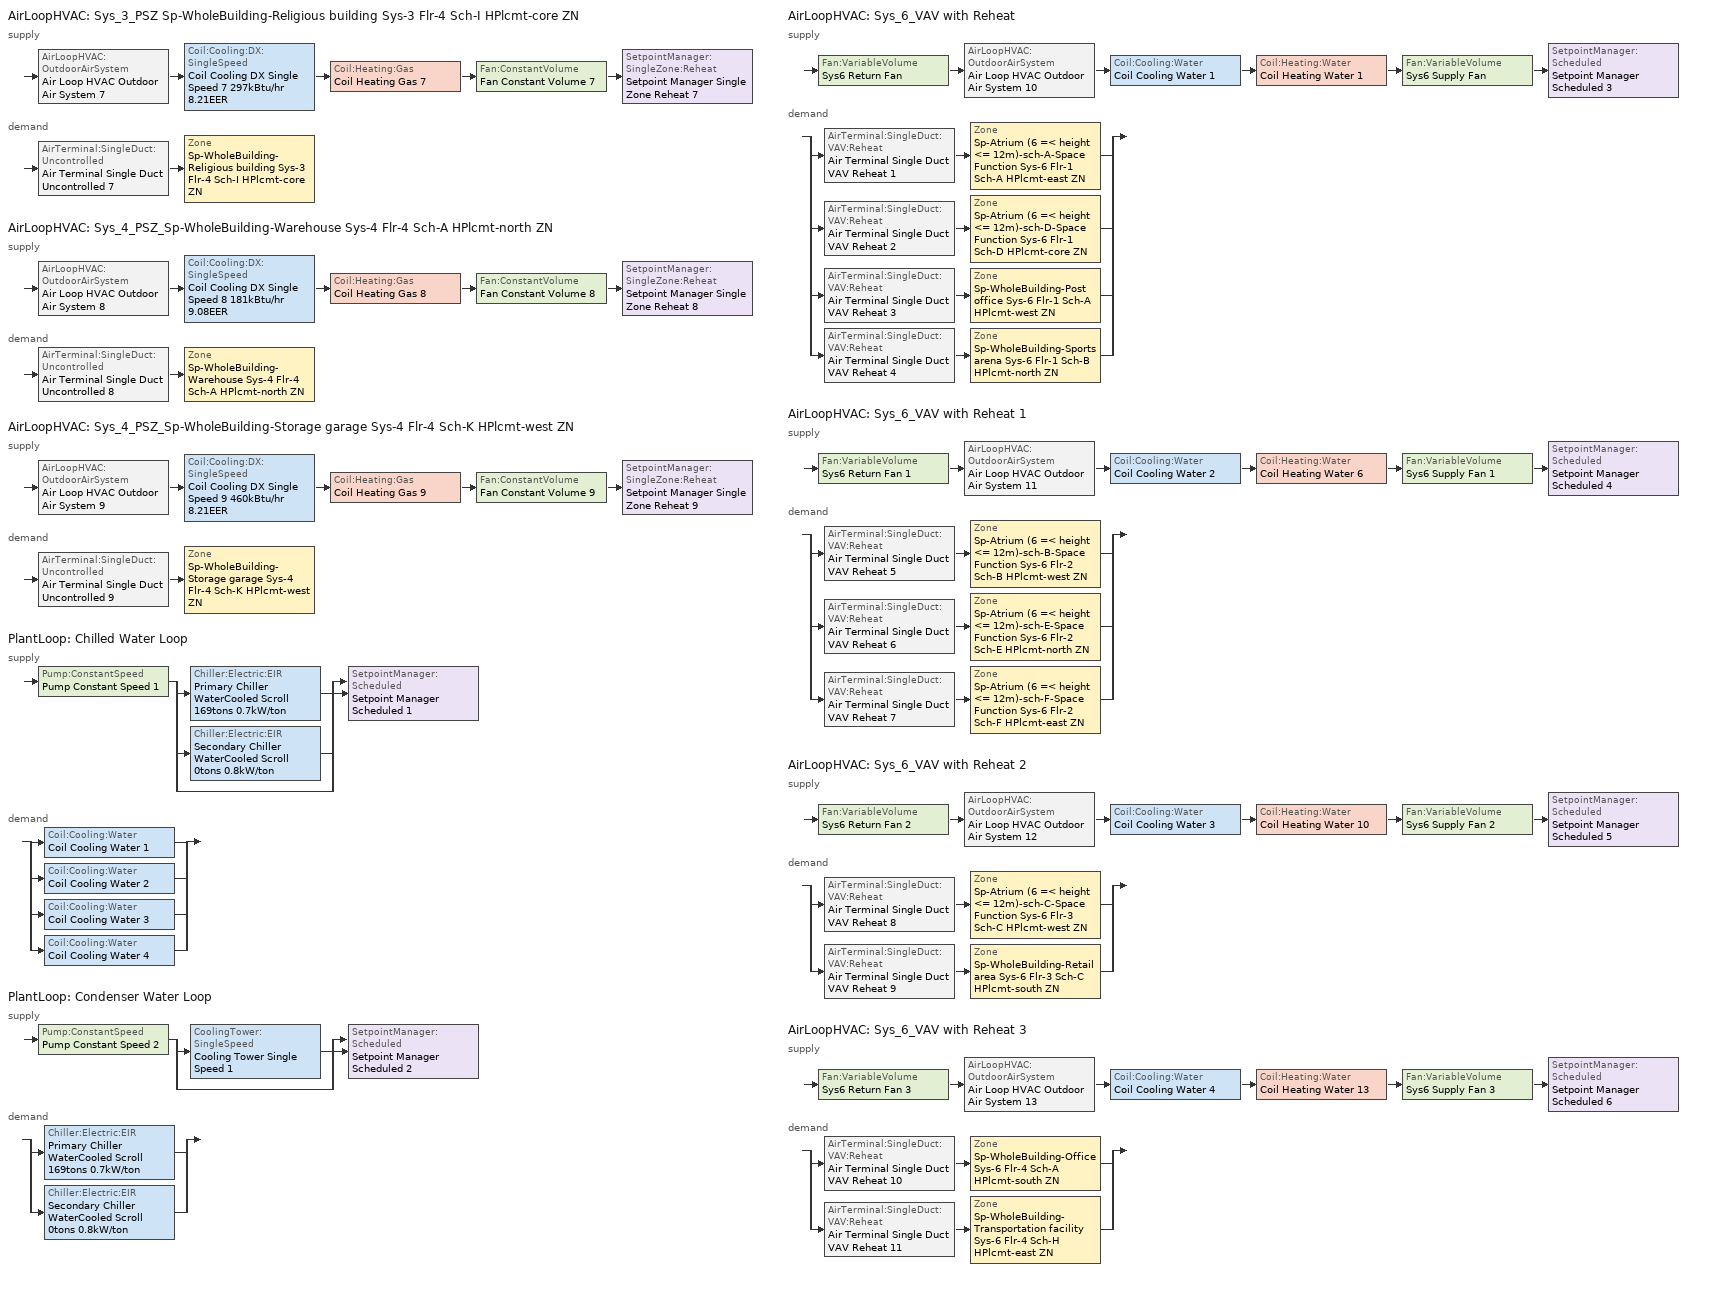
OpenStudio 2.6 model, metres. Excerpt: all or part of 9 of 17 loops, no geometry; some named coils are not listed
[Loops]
AirLoopHVAC 'Sys_3_PSZ Sp-WholeBuilding-Religious building Sys-3 Flr-4 Sch-I HPlcmt-core ZN'
 supply: AirLoopHVAC:OutdoorAirSystem 'Air Loop HVAC Outdoor Air System 7' > Coil:Cooling:DX:SingleSpeed 'Coil Cooling DX Single Speed 7 297kBtu/hr 8.21EER' > Coil:Heating:Gas 'Coil Heating Gas 7' > Fan:ConstantVolume 'Fan Constant Volume 7' > SetpointManager:SingleZone:Reheat 'Setpoint Manager Single Zone Reheat 7'
 demand: AirTerminal:SingleDuct:Uncontrolled 'Air Terminal Single Duct Uncontrolled 7' > Zone 'Sp-WholeBuilding-Religious building Sys-3 Flr-4 Sch-I HPlcmt-core ZN'
AirLoopHVAC 'Sys_4_PSZ_Sp-WholeBuilding-Warehouse Sys-4 Flr-4 Sch-A HPlcmt-north ZN'
 supply: AirLoopHVAC:OutdoorAirSystem 'Air Loop HVAC Outdoor Air System 8' > Coil:Cooling:DX:SingleSpeed 'Coil Cooling DX Single Speed 8 181kBtu/hr 9.08EER' > Coil:Heating:Gas 'Coil Heating Gas 8' > Fan:ConstantVolume 'Fan Constant Volume 8' > SetpointManager:SingleZone:Reheat 'Setpoint Manager Single Zone Reheat 8'
 demand: AirTerminal:SingleDuct:Uncontrolled 'Air Terminal Single Duct Uncontrolled 8' > Zone 'Sp-WholeBuilding-Warehouse Sys-4 Flr-4 Sch-A HPlcmt-north ZN'
AirLoopHVAC 'Sys_4_PSZ_Sp-WholeBuilding-Storage garage Sys-4 Flr-4 Sch-K HPlcmt-west ZN'
 supply: AirLoopHVAC:OutdoorAirSystem 'Air Loop HVAC Outdoor Air System 9' > Coil:Cooling:DX:SingleSpeed 'Coil Cooling DX Single Speed 9 460kBtu/hr 8.21EER' > Coil:Heating:Gas 'Coil Heating Gas 9' > Fan:ConstantVolume 'Fan Constant Volume 9' > SetpointManager:SingleZone:Reheat 'Setpoint Manager Single Zone Reheat 9'
 demand: AirTerminal:SingleDuct:Uncontrolled 'Air Terminal Single Duct Uncontrolled 9' > Zone 'Sp-WholeBuilding-Storage garage Sys-4 Flr-4 Sch-K HPlcmt-west ZN'
PlantLoop 'Chilled Water Loop'
 supply: Pump:ConstantSpeed 'Pump Constant Speed 1' > split
  | Chiller:Electric:EIR 'Primary Chiller WaterCooled Scroll 169tons 0.7kW/ton'
  | Chiller:Electric:EIR 'Secondary Chiller WaterCooled Scroll 0tons 0.8kW/ton'
  | bypass
  join > SetpointManager:Scheduled 'Setpoint Manager Scheduled 1'
 demand: split
  | Coil:Cooling:Water 'Coil Cooling Water 1'
  | Coil:Cooling:Water 'Coil Cooling Water 2'
  | Coil:Cooling:Water 'Coil Cooling Water 3'
  | Coil:Cooling:Water 'Coil Cooling Water 4'
PlantLoop 'Condenser Water Loop'
 supply: Pump:ConstantSpeed 'Pump Constant Speed 2' > split
  | CoolingTower:SingleSpeed 'Cooling Tower Single Speed 1'
  | bypass
  join > SetpointManager:Scheduled 'Setpoint Manager Scheduled 2'
 demand: split
  | Chiller:Electric:EIR 'Primary Chiller WaterCooled Scroll 169tons 0.7kW/ton'
  | Chiller:Electric:EIR 'Secondary Chiller WaterCooled Scroll 0tons 0.8kW/ton'
AirLoopHVAC 'Sys_6_VAV with Reheat'
 supply: Fan:VariableVolume 'Sys6 Return Fan' > AirLoopHVAC:OutdoorAirSystem 'Air Loop HVAC Outdoor Air System 10' > Coil:Cooling:Water 'Coil Cooling Water 1' > Coil:Heating:Water 'Coil Heating Water 1' > Fan:VariableVolume 'Sys6 Supply Fan' > SetpointManager:Scheduled 'Setpoint Manager Scheduled 3'
 demand: split
  | AirTerminal:SingleDuct:VAV:Reheat 'Air Terminal Single Duct VAV Reheat 1' > Zone 'Sp-Atrium (6 =< height <= 12m)-sch-A-Space Function Sys-6 Flr-1 Sch-A HPlcmt-east ZN'
  | AirTerminal:SingleDuct:VAV:Reheat 'Air Terminal Single Duct VAV Reheat 2' > Zone 'Sp-Atrium (6 =< height <= 12m)-sch-D-Space Function Sys-6 Flr-1 Sch-D HPlcmt-core ZN'
  | AirTerminal:SingleDuct:VAV:Reheat 'Air Terminal Single Duct VAV Reheat 3' > Zone 'Sp-WholeBuilding-Post office Sys-6 Flr-1 Sch-A HPlcmt-west ZN'
  | AirTerminal:SingleDuct:VAV:Reheat 'Air Terminal Single Duct VAV Reheat 4' > Zone 'Sp-WholeBuilding-Sports arena Sys-6 Flr-1 Sch-B HPlcmt-north ZN'
AirLoopHVAC 'Sys_6_VAV with Reheat 1'
 supply: Fan:VariableVolume 'Sys6 Return Fan 1' > AirLoopHVAC:OutdoorAirSystem 'Air Loop HVAC Outdoor Air System 11' > Coil:Cooling:Water 'Coil Cooling Water 2' > Coil:Heating:Water 'Coil Heating Water 6' > Fan:VariableVolume 'Sys6 Supply Fan 1' > SetpointManager:Scheduled 'Setpoint Manager Scheduled 4'
 demand: split
  | AirTerminal:SingleDuct:VAV:Reheat 'Air Terminal Single Duct VAV Reheat 5' > Zone 'Sp-Atrium (6 =< height <= 12m)-sch-B-Space Function Sys-6 Flr-2 Sch-B HPlcmt-west ZN'
  | AirTerminal:SingleDuct:VAV:Reheat 'Air Terminal Single Duct VAV Reheat 6' > Zone 'Sp-Atrium (6 =< height <= 12m)-sch-E-Space Function Sys-6 Flr-2 Sch-E HPlcmt-north ZN'
  | AirTerminal:SingleDuct:VAV:Reheat 'Air Terminal Single Duct VAV Reheat 7' > Zone 'Sp-Atrium (6 =< height <= 12m)-sch-F-Space Function Sys-6 Flr-2 Sch-F HPlcmt-east ZN'
AirLoopHVAC 'Sys_6_VAV with Reheat 2'
 supply: Fan:VariableVolume 'Sys6 Return Fan 2' > AirLoopHVAC:OutdoorAirSystem 'Air Loop HVAC Outdoor Air System 12' > Coil:Cooling:Water 'Coil Cooling Water 3' > Coil:Heating:Water 'Coil Heating Water 10' > Fan:VariableVolume 'Sys6 Supply Fan 2' > SetpointManager:Scheduled 'Setpoint Manager Scheduled 5'
 demand: split
  | AirTerminal:SingleDuct:VAV:Reheat 'Air Terminal Single Duct VAV Reheat 8' > Zone 'Sp-Atrium (6 =< height <= 12m)-sch-C-Space Function Sys-6 Flr-3 Sch-C HPlcmt-west ZN'
  | AirTerminal:SingleDuct:VAV:Reheat 'Air Terminal Single Duct VAV Reheat 9' > Zone 'Sp-WholeBuilding-Retail area Sys-6 Flr-3 Sch-C HPlcmt-south ZN'
AirLoopHVAC 'Sys_6_VAV with Reheat 3'
 supply: Fan:VariableVolume 'Sys6 Return Fan 3' > AirLoopHVAC:OutdoorAirSystem 'Air Loop HVAC Outdoor Air System 13' > Coil:Cooling:Water 'Coil Cooling Water 4' > Coil:Heating:Water 'Coil Heating Water 13' > Fan:VariableVolume 'Sys6 Supply Fan 3' > SetpointManager:Scheduled 'Setpoint Manager Scheduled 6'
 demand: split
  | AirTerminal:SingleDuct:VAV:Reheat 'Air Terminal Single Duct VAV Reheat 10' > Zone 'Sp-WholeBuilding-Office Sys-6 Flr-4 Sch-A HPlcmt-south ZN'
  | AirTerminal:SingleDuct:VAV:Reheat 'Air Terminal Single Duct VAV Reheat 11' > Zone 'Sp-WholeBuilding-Transportation facility Sys-6 Flr-4 Sch-H HPlcmt-east ZN'
[Sizing:Zone] Zone Cooling Design Supply Air Temperature Input Method=SupplyAirTemperature; Zone Cooling Design Supply Air Temperature {C}=13; Zone Cooling Design Supply Air Temperature Difference {deltaC}=11.11; Zone Heating Design Supply Air Temperature Input Method=SupplyAirTemperature; Zone Heating Design Supply Air Temperature {C}=43; Zone Heating Design Supply Air Temperature Difference {deltaC}=11.11; Zone Cooling Design Supply Air Humidity Ratio {kg-H2O/kg-air}=0.0085; Zone Heating Design Supply Air Humidity Ratio {kg-H2O/kg-air}=0.008; Zone Heating Sizing Factor=1.3; Zone Cooling Sizing Factor=1.1; Cooling Design Air Flow Method=DesignDay; Heating Design Air Flow Method=DesignDay; Account for Dedicated Outdoor Air System=No; Dedicated Outdoor Air System Control Strategy=NeutralSupplyAir; Dedicated Outdoor Air Low Setpoint Temperature for Design {C}=autosize; Dedicated Outdoor Air High Setpoint Temperature for Design {C}=autosize
Sp-WholeBuilding-Religious building Sys-3 Flr-4 Sch-I HPlcmt-core ZN; Sp-WholeBuilding-Warehouse Sys-4 Flr-4 Sch-A HPlcmt-north ZN; Sp-WholeBuilding-Storage garage Sys-4 Flr-4 Sch-K HPlcmt-west ZN; Sp-Atrium (6 =< height <= 12m)-sch-A-Space Function Sys-6 Flr-1 Sch-A HPlcmt-east ZN; Sp-WholeBuilding-Post office Sys-6 Flr-1 Sch-A HPlcmt-west ZN; Sp-WholeBuilding-Sports arena Sys-6 Flr-1 Sch-B HPlcmt-north ZN; Sp-Atrium (6 =< height <= 12m)-sch-D-Space Function Sys-6 Flr-1 Sch-D HPlcmt-core ZN; Sp-Atrium (6 =< height <= 12m)-sch-B-Space Function Sys-6 Flr-2 Sch-B HPlcmt-west ZN; Sp-Atrium (6 =< height <= 12m)-sch-E-Space Function Sys-6 Flr-2 Sch-E HPlcmt-north ZN; Sp-Atrium (6 =< height <= 12m)-sch-F-Space Function Sys-6 Flr-2 Sch-F HPlcmt-east ZN; Sp-Atrium (6 =< height <= 12m)-sch-C-Space Function Sys-6 Flr-3 Sch-C HPlcmt-west ZN; Sp-WholeBuilding-Retail area Sys-6 Flr-3 Sch-C HPlcmt-south ZN; Sp-WholeBuilding-Office Sys-6 Flr-4 Sch-A HPlcmt-south ZN; Sp-WholeBuilding-Transportation facility Sys-6 Flr-4 Sch-H HPlcmt-east ZN
[Zone equipment]
Sp-WholeBuilding-Religious building Sys-3 Flr-4 Sch-I HPlcmt-core ZN: Air Terminal Single Duct Uncontrolled 7, Zone HVAC Baseboard Convective Water 7
Sp-WholeBuilding-Warehouse Sys-4 Flr-4 Sch-A HPlcmt-north ZN: Air Terminal Single Duct Uncontrolled 8, Zone HVAC Baseboard Convective Water 8
Sp-WholeBuilding-Storage garage Sys-4 Flr-4 Sch-K HPlcmt-west ZN: Air Terminal Single Duct Uncontrolled 9, Zone HVAC Baseboard Convective Water 9
Sp-Atrium (6 =< height <= 12m)-sch-A-Space Function Sys-6 Flr-1 Sch-A HPlcmt-east ZN: Air Terminal Single Duct VAV Reheat 1, Zone HVAC Baseboard Convective Water 10
Sp-WholeBuilding-Post office Sys-6 Flr-1 Sch-A HPlcmt-west ZN: Air Terminal Single Duct VAV Reheat 3, Zone HVAC Baseboard Convective Water 12
Sp-WholeBuilding-Sports arena Sys-6 Flr-1 Sch-B HPlcmt-north ZN: Air Terminal Single Duct VAV Reheat 4, Zone HVAC Baseboard Convective Water 13
Sp-Atrium (6 =< height <= 12m)-sch-D-Space Function Sys-6 Flr-1 Sch-D HPlcmt-core ZN: Air Terminal Single Duct VAV Reheat 2, Zone HVAC Baseboard Convective Water 11
Sp-Atrium (6 =< height <= 12m)-sch-B-Space Function Sys-6 Flr-2 Sch-B HPlcmt-west ZN: Air Terminal Single Duct VAV Reheat 5, Zone HVAC Baseboard Convective Water 14
Sp-Atrium (6 =< height <= 12m)-sch-E-Space Function Sys-6 Flr-2 Sch-E HPlcmt-north ZN: Air Terminal Single Duct VAV Reheat 6, Zone HVAC Baseboard Convective Water 15
Sp-Atrium (6 =< height <= 12m)-sch-F-Space Function Sys-6 Flr-2 Sch-F HPlcmt-east ZN: Air Terminal Single Duct VAV Reheat 7, Zone HVAC Baseboard Convective Water 16
Sp-Atrium (6 =< height <= 12m)-sch-C-Space Function Sys-6 Flr-3 Sch-C HPlcmt-west ZN: Air Terminal Single Duct VAV Reheat 8, Zone HVAC Baseboard Convective Water 17
Sp-WholeBuilding-Retail area Sys-6 Flr-3 Sch-C HPlcmt-south ZN: Air Terminal Single Duct VAV Reheat 9, Zone HVAC Baseboard Convective Water 18
Sp-WholeBuilding-Office Sys-6 Flr-4 Sch-A HPlcmt-south ZN: Air Terminal Single Duct VAV Reheat 10, Zone HVAC Baseboard Convective Water 19
Sp-WholeBuilding-Transportation facility Sys-6 Flr-4 Sch-H HPlcmt-east ZN: Air Terminal Single Duct VAV Reheat 11, Zone HVAC Baseboard Convective Water 20
[PlantLoop] Glycol Concentration=0; Plant Loop Volume {m3}=Autocalculate; Load Distribution Scheme=Optimal
Chilled Water Loop; Condenser Water Loop
[Sizing:Plant] Loop Design Temperature Difference {deltaC}=6; Sizing Option=NonCoincident; Zone Timesteps in Averaging Window=1; Coincident Sizing Factor Mode=None
Name | Loop Type | Design Loop Exit Temperature {C}
Chilled Water Loop | Cooling | 7
Condenser Water Loop | Condenser | 29
[AirLoopHVAC] Design Supply Air Flow Rate {m3/s}=AutoSize
Name | Availability Schedule
Sys_3_PSZ Sp-WholeBuilding-Religious building Sys-3 Flr-4 Sch-I HPlcmt-core ZN | Sys_3_PSZ Sp-WholeBuilding-Religious building Sys-3 Flr-4 Sch-I HPlcmt-core ZN Occ Sch
Sys_4_PSZ_Sp-WholeBuilding-Warehouse Sys-4 Flr-4 Sch-A HPlcmt-north ZN | Sys_4_PSZ_Sp-WholeBuilding-Warehouse Sys-4 Flr-4 Sch-A HPlcmt-north ZN Occ Sch
Sys_4_PSZ_Sp-WholeBuilding-Storage garage Sys-4 Flr-4 Sch-K HPlcmt-west ZN | Sys_4_PSZ_Sp-WholeBuilding-Storage garage Sys-4 Flr-4 Sch-K HPlcmt-west ZN Occ Sch
Sys_6_VAV with Reheat | Sys_6_VAV with Reheat Occ Sch
Sys_6_VAV with Reheat 1 | Sys_6_VAV with Reheat 1 Occ Sch
Sys_6_VAV with Reheat 2 | Sys_6_VAV with Reheat 2 Occ Sch
Sys_6_VAV with Reheat 3 | Sys_6_VAV with Reheat 3 Occ Sch
[Sizing:System] Type of Load to Size On=Sensible; Design Outdoor Air Flow Rate {m3/s}=Autosize; Preheat Design Temperature {C}=7; Preheat Design Humidity Ratio {kg-H2O/kg-Air}=0.008; Precool Design Humidity Ratio {kg-H2O/kg-Air}=0.008; Central Cooling Design Supply Air Temperature {C}=13; Sizing Option=NonCoincident; 100% Outdoor Air in Cooling=No; 100% Outdoor Air in Heating=No; Central Cooling Design Supply Air Humidity Ratio {kg-H2O/kg-Air}=0.0085; Central Heating Design Supply Air Humidity Ratio {kg-H2O/kg-Air}=0.008; Cooling Design Air Flow Method=DesignDay; Cooling Design Air Flow Rate {m3/s}=0; Heating Design Air Flow Method=DesignDay; Heating Design Air Flow Rate {m3/s}=0; System Outdoor Air Method=ZoneSum; Zone Maximum Outdoor Air Fraction=1; Cooling Supply Air Flow Rate Per Floor Area {m3/s-m2}=0.00996765; Cooling Fraction of Autosized Cooling Supply Air Flow Rate=1; Cooling Supply Air Flow Rate Per Unit Cooling Capacity {m3/s-W}=3.94755e-05; Heating Supply Air Flow Rate Per Floor Area {m3/s-m2}=0.00996765; Heating Fraction of Autosized Heating Supply Air Flow Rate=1; Heating Fraction of Autosized Cooling Supply Air Flow Rate=1; Heating Supply Air Flow Rate Per Unit Heating Capacity {m3/s-W}=3.15882e-05; Cooling Design Capacity Method=CoolingDesignCapacity; Cooling Design Capacity {W}=autosize; Cooling Design Capacity Per Floor Area {W/m2}=234.7; Fraction of Autosized Cooling Design Capacity=1; Heating Design Capacity Method=HeatingDesignCapacity; Heating Design Capacity {W}=autosize; Heating Design Capacity Per Floor Area {W/m2}=157; Fraction of Autosized Heating Design Capacity=1; Central Cooling Capacity Control Method=OnOff
Name | Minimum System Air Flow Ratio | Precool Design Temperature {C} | Central Heating Design Supply Air Temperature {C}
Sys_3_PSZ Sp-WholeBuilding-Religious building Sys-3 Flr-4 Sch-I HPlcmt-core ZN; Sys_4_PSZ_Sp-WholeBuilding-Warehouse Sys-4 Flr-4 Sch-A HPlcmt-north ZN; Sys_4_PSZ_Sp-WholeBuilding-Storage garage Sys-4 Flr-4 Sch-K HPlcmt-west ZN | 1 | 13 | 43
Sys_6_VAV with Reheat; Sys_6_VAV with Reheat 1; Sys_6_VAV with Reheat 2; Sys_6_VAV with Reheat 3 | 0.3 | 12.8 | 13.1
[Fan:ConstantVolume] Availability Schedule=Always On Discrete; Fan Efficiency=0.39975; Pressure Rise {Pa}=640; Maximum Flow Rate {m3/s}=AutoSize; Motor Efficiency=0.615
Fan Constant Volume 7; Fan Constant Volume 8; Fan Constant Volume 9
[Coil:Heating:Gas] Availability Schedule=Always On Discrete; Gas Burner Efficiency=0.81; Nominal Capacity {W}=AutoSize; Parasitic Electric Load {W}=0; Part Load Fraction Correlation Curve=FURNACE-EFFPLR-NECB2011; Parasitic Gas Load {W}=0
Coil Heating Gas 7; Coil Heating Gas 8; Coil Heating Gas 9
[Coil:Cooling:DX:SingleSpeed] Availability Schedule=Always On Discrete; Rated Total Cooling Capacity {W}=autosize; Rated Sensible Heat Ratio=autosize; Rated Air Flow Rate {m3/s}=autosize; Rated Evaporator Fan Power Per Volume Flow Rate {W/(m3/s)}=773.3; Total Cooling Capacity Function of Temperature Curve=DXCOOL-NECB2011-REF-CAPFT; Total Cooling Capacity Function of Flow Fraction Curve=DXCOOL-NECB2011-REF-CAPFFLOW; Energy Input Ratio Function of Temperature Curve=DXCOOL-NECB2011-REF-COOLEIRFT; Energy Input Ratio Function of Flow Fraction Curve=DXCOOL-NECB2011-REF-COOLEIRFFLOW; Part Load Fraction Correlation Curve=DXCOOL-NECB2011-REF-COOLPLFFPLR; Condenser Type=AirCooled; Evaporative Condenser Effectiveness=0; Evaporative Condenser Air Flow Rate {m3/s}=Autosize; Evaporative Condenser Pump Rated Power Consumption {W}=Autosize; Crankcase Heater Capacity {W}=0; Maximum Outdoor Dry-Bulb Temperature for Crankcase Heater Operation {C}=0; Basin Heater Capacity {W/K}=0; Basin Heater Setpoint Temperature {C}=10
Name | Rated COP {W/W}
Coil Cooling DX Single Speed 7 297kBtu/hr 8.21EER | 2.96639
Coil Cooling DX Single Speed 8 181kBtu/hr 9.08EER | 3.19793
Coil Cooling DX Single Speed 9 460kBtu/hr 8.21EER | 3.07109
[Controller:OutdoorAir] Minimum Outdoor Air Flow Rate {m3/s}=autosize; Maximum Outdoor Air Flow Rate {m3/s}=Autosize; Economizer Control Type=DifferentialEnthalpy; Economizer Control Action Type=ModulateFlow; Lockout Type=NoLockout; Minimum Limit Type=FixedMinimum; High Humidity Control=No; Heat Recovery Bypass Control Type=BypassWhenOAFlowGreaterThanMinimum
Name | Minimum Outdoor Air Schedule | Controller Mechanical Ventilation
Controller Outdoor Air 7 | Sys_3_PSZ Sp-WholeBuilding-Religious building Sys-3 Flr-4 Sch-I HPlcmt-core ZN Occ Sch | Controller Mechanical Ventilation 7
Controller Outdoor Air 8 | Sys_4_PSZ_Sp-WholeBuilding-Warehouse Sys-4 Flr-4 Sch-A HPlcmt-north ZN Occ Sch | Controller Mechanical Ventilation 8
Controller Outdoor Air 9 | Sys_4_PSZ_Sp-WholeBuilding-Storage garage Sys-4 Flr-4 Sch-K HPlcmt-west ZN Occ Sch | Controller Mechanical Ventilation 9
Controller Outdoor Air 10 | Sys_6_VAV with Reheat Occ Sch | Controller Mechanical Ventilation 10
Controller Outdoor Air 11 | Sys_6_VAV with Reheat 1 Occ Sch | Controller Mechanical Ventilation 11
Controller Outdoor Air 12 | Sys_6_VAV with Reheat 2 Occ Sch | Controller Mechanical Ventilation 12
Controller Outdoor Air 13 | Sys_6_VAV with Reheat 3 Occ Sch | Controller Mechanical Ventilation 13
[Controller:MechanicalVentilation] Availability Schedule=Always On Discrete; System Outdoor Air Method=ZoneSum
Controller Mechanical Ventilation 7; Controller Mechanical Ventilation 8; Controller Mechanical Ventilation 9; Controller Mechanical Ventilation 10; Controller Mechanical Ventilation 11; Controller Mechanical Ventilation 12; Controller Mechanical Ventilation 13
[AirLoopHVAC:OutdoorAirSystem]
Name | Controller
Air Loop HVAC Outdoor Air System 7 | Controller Outdoor Air 7
Air Loop HVAC Outdoor Air System 8 | Controller Outdoor Air 8
Air Loop HVAC Outdoor Air System 9 | Controller Outdoor Air 9
Air Loop HVAC Outdoor Air System 10 | Controller Outdoor Air 10
Air Loop HVAC Outdoor Air System 11 | Controller Outdoor Air 11
Air Loop HVAC Outdoor Air System 12 | Controller Outdoor Air 12
Air Loop HVAC Outdoor Air System 13 | Controller Outdoor Air 13
[SetpointManager:SingleZone:Reheat] Minimum Supply Air Temperature {C}=13; Maximum Supply Air Temperature {C}=43
Name | Control Zone
Setpoint Manager Single Zone Reheat 7 | Sp-WholeBuilding-Religious building Sys-3 Flr-4 Sch-I HPlcmt-core ZN
Setpoint Manager Single Zone Reheat 8 | Sp-WholeBuilding-Warehouse Sys-4 Flr-4 Sch-A HPlcmt-north ZN
Setpoint Manager Single Zone Reheat 9 | Sp-WholeBuilding-Storage garage Sys-4 Flr-4 Sch-K HPlcmt-west ZN
[AirTerminal:SingleDuct:Uncontrolled] Availability Schedule=Always On Discrete; Maximum Air Flow Rate {m3/s}=AutoSize
Air Terminal Single Duct Uncontrolled 7; Air Terminal Single Duct Uncontrolled 8; Air Terminal Single Duct Uncontrolled 9
[Pump:ConstantSpeed] Rated Flow Rate {m3/s}=autosize; Rated Pump Head {Pa}=179352; Rated Power Consumption {W}=autosize; Fraction of Motor Inefficiencies to Fluid Stream=0; Pump Control Type=Intermittent; Design Power Sizing Method=PowerPerFlowPerPressure; Design Electric Power per Unit Flow Rate {W/(m3/s)}=348701.1
Name | Motor Efficiency | Design Shaft Power per Unit Flow Rate per Unit Head {W-s/m3-Pa}
Pump Constant Speed 1 | 0.917 | 1.79522
Pump Constant Speed 2 | 0.93 | 1.56058
[Chiller:Electric:EIR] Cooling Capacity Function of Temperature Curve=WaterCooled_Scroll_CAPFT_NECB2011; Electric Input to Cooling Output Ratio Function of Temperature Curve=WaterCooled_Scroll_EIRFT_NECB2011; Electric Input to Cooling Output Ratio Function of Part Load Ratio Curve=WaterCooled_Scroll_EIRFPLR_NECB2011; Minimum Part Load Ratio=0.25; Minimum Unloading Ratio=0.25; Condenser Type=WaterCooled; Chiller Flow Mode=LeavingSetpointModulated; Design Heat Recovery Water Flow Rate {m3/s}=0; Sizing Factor=1; Basin Heater Capacity {W/K}=0; Basin Heater Setpoint Temperature {C}=10
Name | Reference Capacity {W} | Reference COP {W/W}
Primary Chiller WaterCooled Scroll 169tons 0.7kW/ton | 595096 | 5.17968
Secondary Chiller WaterCooled Scroll 0tons 0.8kW/ton | 0.001 | 4.5032
[SetpointManager:Scheduled] Control Variable=Temperature
Name | Schedule
Setpoint Manager Scheduled 1 | CHW Temp
Setpoint Manager Scheduled 2 | CW Temp
Setpoint Manager Scheduled 3 | Supply Air Temp
Setpoint Manager Scheduled 4 | Supply Air Temp 1
Setpoint Manager Scheduled 5 | Supply Air Temp 2
Setpoint Manager Scheduled 6 | Supply Air Temp 3
[CoolingTower:SingleSpeed]
Cooling Tower Single Speed 1: Design Water Flow Rate {m3/s}=autosize; Design Air Flow Rate {m3/s}=autosize; Fan Power at Design Air Flow Rate {W}=9229.82; U-Factor Times Area Value at Design Air Flow Rate {W/K}=autosize; Air Flow Rate in Free Convection Regime {m3/s}=autosize; U-Factor Times Area Value at Free Convection Air Flow Rate {W/K}=autosize; Performance Input Method=UFactorTimesAreaAndDesignWaterFlowRate; Free Convection Capacity {W}=0; Basin Heater Capacity {W/K}=0; Evaporation Loss Mode=LossFactor; Evaporation Loss Factor {percent/K}=0.2; Drift Loss Percent {percent}=0.008; Blowdown Calculation Mode=ConcentrationRatio; Blowdown Concentration Ratio=3; Capacity Control=FanCycling; Number of Cells=1; Cell Control=MinimalCell; Cell Minimum  Water Flow Rate Fraction=0.33; Cell Maximum Water Flow Rate Fraction=2.5; Sizing Factor=1; Free Convection Air Flow Rate Sizing Factor=0.1; Free Convection U-Factor Times Area Value Sizing Factor=0.1; Heat Rejection Capacity and Nominal Capacity Sizing Ratio=1.25; Free Convection Nominal Capacity Sizing Factor=0.1; Design Inlet Air Dry-Bulb Temperature {C}=35; Design Inlet Air Wet-Bulb Temperature {C}=24; Design Approach Temperature {deltaC}=5; Design Range Temperature {deltaC}=6
[Fan:VariableVolume] Availability Schedule=Always On Discrete; Maximum Flow Rate {m3/s}=Autosize; Fan Power Minimum Flow Rate Input Method=Fraction; Fan Power Minimum Air Flow Rate {m3/s}=0; Motor In Airstream Fraction=1; Fan Power Coefficient 5=0
Name | Fan Efficiency | Pressure Rise {Pa} | Fan Power Minimum Flow Fraction | Motor Efficiency | Fan Power Coefficient 1 | Fan Power Coefficient 2 | Fan Power Coefficient 3 | Fan Power Coefficient 4
Sys6 Supply Fan; Sys6 Supply Fan 1; Sys6 Supply Fan 2; Sys6 Supply Fan 3 | 0.549965 | 1000 | 0.5 | 0.8461 | -4.1457 | 16.803 | -19.471 | 7.8488
Sys6 Return Fan; Sys6 Return Fan 1; Sys6 Return Fan 2; Sys6 Return Fan 3 | 0.299975 | 250 | 0.68 | 0.4615 | -2.4176 | 9.5874 | -11.559 | 5.4009
[Coil:Cooling:Water] Availability Schedule=Always On Discrete
Coil Cooling Water 1; Coil Cooling Water 2; Coil Cooling Water 3; Coil Cooling Water 4
[Controller:WaterCoil] Action=Reverse; Minimum Actuated Flow {m3/s}=0
Name | Water Coil
Controller Water Coil 2 | Coil Cooling Water 1
Controller Water Coil 8 | Coil Cooling Water 2
Controller Water Coil 13 | Coil Cooling Water 3
Controller Water Coil 17 | Coil Cooling Water 4
[AirTerminal:SingleDuct:VAV:Reheat] Availability Schedule=Always On Discrete; Maximum Air Flow Rate {m3/s}=AutoSize; Zone Minimum Air Flow Input Method=Constant; Constant Minimum Air Flow Fraction=0.3; Maximum Hot Water or Steam Flow Rate {m3/s}=AutoSize; Minimum Hot Water or Steam Flow Rate {m3/s}=0; Convergence Tolerance=0.001; Damper Heating Action=Normal; Maximum Flow per Zone Floor Area During Reheat {m3/s-m2}=AutoSize; Maximum Flow Fraction During Reheat=0.5; Maximum Reheat Air Temperature {C}=43; Control For Outdoor Air=No
Name | Fixed Minimum Air Flow Rate {m3/s} | Reheat Coil
Air Terminal Single Duct VAV Reheat 1 | 3.75 | Coil Heating Water 2
Air Terminal Single Duct VAV Reheat 2 | 5 | Coil Heating Water 3
Air Terminal Single Duct VAV Reheat 3 | 3.75 | Coil Heating Water 4
Air Terminal Single Duct VAV Reheat 4 | 3.75 | Coil Heating Water 5
Air Terminal Single Duct VAV Reheat 5 | 3.75 | Coil Heating Water 7
Air Terminal Single Duct VAV Reheat 6 | 3.75 | Coil Heating Water 8
Air Terminal Single Duct VAV Reheat 7 | 3.75 | Coil Heating Water 9
Air Terminal Single Duct VAV Reheat 8 | 3.75 | Coil Heating Water 11
Air Terminal Single Duct VAV Reheat 9 | 3.75 | Coil Heating Water 12
Air Terminal Single Duct VAV Reheat 10 | 3.75 | Coil Heating Water 14
Air Terminal Single Duct VAV Reheat 11 | 3.75 | Coil Heating Water 15
[SetpointManager:OutdoorAirPretreat] Minimum Setpoint Temperature {C}=-99; Maximum Setpoint Temperature {C}=99; Minimum Setpoint Humidity Ratio {kgWater/kgDryAir}=1e-05; Maximum Setpoint Humidity Ratio {kgWater/kgDryAir}=1
Setpoint Manager Outdoor Air Pretreat 1; Setpoint Manager Outdoor Air Pretreat 2; Setpoint Manager Outdoor Air Pretreat 3; Setpoint Manager Outdoor Air Pretreat 4; Setpoint Manager Outdoor Air Pretreat 5; Setpoint Manager Outdoor Air Pretreat 6; Setpoint Manager Outdoor Air Pretreat 7; Setpoint Manager Outdoor Air Pretreat 8; Setpoint Manager Outdoor Air Pretreat 9; Setpoint Manager Outdoor Air Pretreat 10; Setpoint Manager Outdoor Air Pretreat 11; Setpoint Manager Outdoor Air Pretreat 12; Setpoint Manager Outdoor Air Pretreat 13
[AvailabilityManager:NightCycle] Control Type=CycleOnAny; Thermostat Tolerance {deltaC}=1; Cycling Run Time {s}=3600
Availability Manager Night Cycle 1; Availability Manager Night Cycle 2; Availability Manager Night Cycle 3; Availability Manager Night Cycle 4; Availability Manager Night Cycle 5; Availability Manager Night Cycle 6; Availability Manager Night Cycle 7; Availability Manager Night Cycle 8; Availability Manager Night Cycle 9; Availability Manager Night Cycle 10; Availability Manager Night Cycle 11; Availability Manager Night Cycle 12; Availability Manager Night Cycle 13
[Schedule:Ruleset]
Name | Default Day Schedule | Summer Design Day Schedule | Winter Design Day Schedule
CHW Temp | Schedule Day 3
CW Temp | Schedule Day 4
Supply Air Temp | Supply Air Temp Default
Supply Air Temp 1 | Supply Air Temp Default 1
Supply Air Temp 2 | Supply Air Temp Default 2
Supply Air Temp 3 | Supply Air Temp Default 3
Sys_3_PSZ Sp-WholeBuilding-Religious building Sys-3 Flr-4 Sch-I HPlcmt-core ZN Occ Sch | Sys_3_PSZ Sp-WholeBuilding-Religious building Sys-3 Flr-4 Sch-I HPlcmt-core ZN Occ Sch Default | Sys_3_PSZ Sp-WholeBuilding-Religious building Sys-3 Flr-4 Sch-I HPlcmt-core ZN Occ Sch Summer Design Day | Sys_3_PSZ Sp-WholeBuilding-Religious building Sys-3 Flr-4 Sch-I HPlcmt-core ZN Occ Sch Winter Design Day
Sys_4_PSZ_Sp-WholeBuilding-Storage garage Sys-4 Flr-4 Sch-K HPlcmt-west ZN Occ Sch | Sys_4_PSZ_Sp-WholeBuilding-Storage garage Sys-4 Flr-4 Sch-K HPlcmt-west ZN Occ Sch Default | Sys_4_PSZ_Sp-WholeBuilding-Storage garage Sys-4 Flr-4 Sch-K HPlcmt-west ZN Occ Sch Summer Design Day | Sys_4_PSZ_Sp-WholeBuilding-Storage garage Sys-4 Flr-4 Sch-K HPlcmt-west ZN Occ Sch Winter Design Day
Sys_4_PSZ_Sp-WholeBuilding-Warehouse Sys-4 Flr-4 Sch-A HPlcmt-north ZN Occ Sch | Sys_4_PSZ_Sp-WholeBuilding-Warehouse Sys-4 Flr-4 Sch-A HPlcmt-north ZN Occ Sch Default | Sys_4_PSZ_Sp-WholeBuilding-Warehouse Sys-4 Flr-4 Sch-A HPlcmt-north ZN Occ Sch Summer Design Day | Sys_4_PSZ_Sp-WholeBuilding-Warehouse Sys-4 Flr-4 Sch-A HPlcmt-north ZN Occ Sch Winter Design Day
Sys_6_VAV with Reheat Occ Sch | Sys_6_VAV with Reheat Occ Sch Default | Sys_6_VAV with Reheat Occ Sch Summer Design Day | Sys_6_VAV with Reheat Occ Sch Winter Design Day
Sys_6_VAV with Reheat 1 Occ Sch | Sys_6_VAV with Reheat 1 Occ Sch Default | Sys_6_VAV with Reheat 1 Occ Sch Summer Design Day | Sys_6_VAV with Reheat 1 Occ Sch Winter Design Day
Sys_6_VAV with Reheat 2 Occ Sch | Sys_6_VAV with Reheat 2 Occ Sch Default | Sys_6_VAV with Reheat 2 Occ Sch Summer Design Day | Sys_6_VAV with Reheat 2 Occ Sch Winter Design Day
Sys_6_VAV with Reheat 3 Occ Sch | Sys_6_VAV with Reheat 3 Occ Sch Default | Sys_6_VAV with Reheat 3 Occ Sch Summer Design Day | Sys_6_VAV with Reheat 3 Occ Sch Winter Design Day
[Schedule:Day]
Schedule Day 3; wkdCHW Temp 1; satCHW Temp 1; sunCHW Temp 1: 1, 0, 7, 2, 0, 7, 3, 0, 7, 4, 0, 7, 5, 0, 7, 6, 0, 7, 7, 0, 7, 8, 0, 7, 9, 0, 7, 10, 0, 7, 11, 0, 7, 12, 0, 7, 13, 0, 7, 14, 0, 7, 15, 0, 7, 16, 0, 7, 17, 0, 7, 18, 0, 7, 19, 0, 7, 20, 0, 7, 21, 0, 7, 22, 0, 7, 23, 0, 7, 24, 0, 7
Schedule Day 4; wkdCW Temp 1; satCW Temp 1; sunCW Temp 1: 1, 0, 29, 2, 0, 29, 3, 0, 29, 4, 0, 29, 5, 0, 29, 6, 0, 29, 7, 0, 29, 8, 0, 29, 9, 0, 29, 10, 0, 29, 11, 0, 29, 12, 0, 29, 13, 0, 29, 14, 0, 29, 15, 0, 29, 16, 0, 29, 17, 0, 29, 18, 0, 29, 19, 0, 29, 20, 0, 29, 21, 0, 29, 22, 0, 29, 23, 0, 29, 24, 0, 29
Supply Air Temp Default; Supply Air Temp Default 1; Supply Air Temp Default 2; Supply Air Temp Default 3: 24, 0, 13
Sys_3_PSZ Sp-WholeBuilding-Religious building Sys-3 Flr-4 Sch-I HPlcmt-core ZN Occ Sch Default; Sys_3_PSZ Sp-WholeBuilding-Religious building Sys-3 Flr-4 Sch-I HPlcmt-core ZN Occ Sch Winter Design Day; Sys_3_PSZ Sp-WholeBuilding-Religious building Sys-3 Flr-4 Sch-I HPlcmt-core ZN Occ Sch Summer Design Day; Sys_4_PSZ_Sp-WholeBuilding-Storage garage Sys-4 Flr-4 Sch-K HPlcmt-west ZN Occ Sch Default; Sys_4_PSZ_Sp-WholeBuilding-Storage garage Sys-4 Flr-4 Sch-K HPlcmt-west ZN Occ Sch Winter Design Day; Sys_4_PSZ_Sp-WholeBuilding-Storage garage Sys-4 Flr-4 Sch-K HPlcmt-west ZN Occ Sch Summer Design Day; Sys_4_PSZ_Sp-WholeBuilding-Warehouse Sys-4 Flr-4 Sch-A HPlcmt-north ZN Occ Sch Default; Sys_4_PSZ_Sp-WholeBuilding-Warehouse Sys-4 Flr-4 Sch-A HPlcmt-north ZN Occ Sch Winter Design Day; Sys_4_PSZ_Sp-WholeBuilding-Warehouse Sys-4 Flr-4 Sch-A HPlcmt-north ZN Occ Sch Summer Design Day; Sys_6_VAV with Reheat Occ Sch Default; Sys_6_VAV with Reheat Occ Sch Winter Design Day; Sys_6_VAV with Reheat Occ Sch Summer Design Day; Sys_6_VAV with Reheat 1 Occ Sch Default; Sys_6_VAV with Reheat 1 Occ Sch Winter Design Day; Sys_6_VAV with Reheat 1 Occ Sch Summer Design Day; Sys_6_VAV with Reheat 1 Occ Sch Monday; Sys_6_VAV with Reheat 1 Occ Sch Tuesday; Sys_6_VAV with Reheat 1 Occ Sch Wednesday; Sys_6_VAV with Reheat 1 Occ Sch Thursday; Sys_6_VAV with Reheat 1 Occ Sch Friday; Sys_6_VAV with Reheat 2 Occ Sch Default; Sys_6_VAV with Reheat 2 Occ Sch Winter Design Day; Sys_6_VAV with Reheat 2 Occ Sch Summer Design Day; Sys_6_VAV with Reheat 3 Occ Sch Default; Sys_6_VAV with Reheat 3 Occ Sch Winter Design Day; Sys_6_VAV with Reheat 3 Occ Sch Summer Design Day; Sys_6_VAV with Reheat 3 Occ Sch Monday; Sys_6_VAV with Reheat 3 Occ Sch Tuesday; Sys_6_VAV with Reheat 3 Occ Sch Wednesday; Sys_6_VAV with Reheat 3 Occ Sch Thursday; Sys_6_VAV with Reheat 3 Occ Sch Friday; Sys_6_VAV with Reheat 3 Occ Sch Saturday; Sys_6_VAV with Reheat 3 Occ Sch Sunday: 24, 0, 1
Sys_3_PSZ Sp-WholeBuilding-Religious building Sys-3 Flr-4 Sch-I HPlcmt-core ZN Occ Sch Monday; Sys_3_PSZ Sp-WholeBuilding-Religious building Sys-3 Flr-4 Sch-I HPlcmt-core ZN Occ Sch Tuesday; Sys_3_PSZ Sp-WholeBuilding-Religious building Sys-3 Flr-4 Sch-I HPlcmt-core ZN Occ Sch Wednesday; Sys_3_PSZ Sp-WholeBuilding-Religious building Sys-3 Flr-4 Sch-I HPlcmt-core ZN Occ Sch Thursday; Sys_3_PSZ Sp-WholeBuilding-Religious building Sys-3 Flr-4 Sch-I HPlcmt-core ZN Occ Sch Friday: 18, 0, 0, 24, 0, 1
Sys_3_PSZ Sp-WholeBuilding-Religious building Sys-3 Flr-4 Sch-I HPlcmt-core ZN Occ Sch Saturday: 13, 0, 0, 24, 0, 1
Sys_3_PSZ Sp-WholeBuilding-Religious building Sys-3 Flr-4 Sch-I HPlcmt-core ZN Occ Sch Sunday: 8, 0, 0, 14, 0, 1, 24, 0, 0
Sys_4_PSZ_Sp-WholeBuilding-Storage garage Sys-4 Flr-4 Sch-K HPlcmt-west ZN Occ Sch Monday; Sys_4_PSZ_Sp-WholeBuilding-Storage garage Sys-4 Flr-4 Sch-K HPlcmt-west ZN Occ Sch Tuesday; Sys_4_PSZ_Sp-WholeBuilding-Storage garage Sys-4 Flr-4 Sch-K HPlcmt-west ZN Occ Sch Wednesday; Sys_4_PSZ_Sp-WholeBuilding-Storage garage Sys-4 Flr-4 Sch-K HPlcmt-west ZN Occ Sch Thursday; Sys_4_PSZ_Sp-WholeBuilding-Storage garage Sys-4 Flr-4 Sch-K HPlcmt-west ZN Occ Sch Friday; Sys_4_PSZ_Sp-WholeBuilding-Storage garage Sys-4 Flr-4 Sch-K HPlcmt-west ZN Occ Sch Saturday; Sys_4_PSZ_Sp-WholeBuilding-Storage garage Sys-4 Flr-4 Sch-K HPlcmt-west ZN Occ Sch Sunday: 6, 0, 0, 20, 0, 1, 24, 0, 0
Sys_4_PSZ_Sp-WholeBuilding-Warehouse Sys-4 Flr-4 Sch-A HPlcmt-north ZN Occ Sch Monday; Sys_4_PSZ_Sp-WholeBuilding-Warehouse Sys-4 Flr-4 Sch-A HPlcmt-north ZN Occ Sch Tuesday; Sys_4_PSZ_Sp-WholeBuilding-Warehouse Sys-4 Flr-4 Sch-A HPlcmt-north ZN Occ Sch Wednesday; Sys_4_PSZ_Sp-WholeBuilding-Warehouse Sys-4 Flr-4 Sch-A HPlcmt-north ZN Occ Sch Thursday; Sys_4_PSZ_Sp-WholeBuilding-Warehouse Sys-4 Flr-4 Sch-A HPlcmt-north ZN Occ Sch Friday: 8, 0, 0, 19, 0, 1, 24, 0, 0
Sys_4_PSZ_Sp-WholeBuilding-Warehouse Sys-4 Flr-4 Sch-A HPlcmt-north ZN Occ Sch Saturday; Sys_4_PSZ_Sp-WholeBuilding-Warehouse Sys-4 Flr-4 Sch-A HPlcmt-north ZN Occ Sch Sunday: 24, 0, 0
Sys_6_VAV with Reheat Occ Sch Monday; Sys_6_VAV with Reheat Occ Sch Tuesday; Sys_6_VAV with Reheat Occ Sch Wednesday; Sys_6_VAV with Reheat Occ Sch Thursday; Sys_6_VAV with Reheat Occ Sch Friday: 8, 0, 0, 23, 0, 1, 24, 0, 0
Sys_6_VAV with Reheat Occ Sch Saturday: 12, 0, 0, 14, 0, 1, 18, 0, 0, 24, 0, 1
Sys_6_VAV with Reheat Occ Sch Sunday: 19, 0, 0, 21, 0, 1, 24, 0, 0
Sys_6_VAV with Reheat 1 Occ Sch Saturday: 8, 0, 1, 9, 0, 0, 15, 0, 1, 16, 0, 0, 24, 0, 1
Sys_6_VAV with Reheat 1 Occ Sch Sunday: 8, 0, 1, 11, 0, 0, 15, 0, 1, 17, 0, 0, 24, 0, 1
Sys_6_VAV with Reheat 2 Occ Sch Monday; Sys_6_VAV with Reheat 2 Occ Sch Tuesday; Sys_6_VAV with Reheat 2 Occ Sch Wednesday; Sys_6_VAV with Reheat 2 Occ Sch Thursday; Sys_6_VAV with Reheat 2 Occ Sch Friday; Sys_6_VAV with Reheat 2 Occ Sch Saturday: 9, 0, 0, 21, 0, 1, 24, 0, 0
Sys_6_VAV with Reheat 2 Occ Sch Sunday: 9, 0, 0, 19, 0, 1, 24, 0, 0
[Schedule:Rule] Date Specification Type=DateRange; Start Month=1; Start Day=1; End Month=12
Name | Schedule Ruleset | Rule Order | Day Schedule | Apply Sunday | Apply Monday | Apply Tuesday | Apply Wednesday | Apply Thursday | Apply Friday | Apply Saturday | End Day
wkdCHW Temp rule | CHW Temp | 2 | wkdCHW Temp 1 | No | Yes | Yes | Yes | Yes | Yes | No | 31
satCHW Temprule | CHW Temp | 1 | satCHW Temp 1 | No | No | No | No | No | No | Yes | 31
sunCHW Temprule | CHW Temp | 0 | sunCHW Temp 1 | Yes | No | No | No | No | No | No | 31
wkdCW Temp rule | CW Temp | 2 | wkdCW Temp 1 | No | Yes | Yes | Yes | Yes | Yes | No | 31
satCW Temprule | CW Temp | 1 | satCW Temp 1 | No | No | No | No | No | No | Yes | 31
sunCW Temprule | CW Temp | 0 | sunCW Temp 1 | Yes | No | No | No | No | No | No | 31
Sys_3_PSZ Sp-WholeBuilding-Religious building Sys-3 Flr-4 Sch-I HPlcmt-core ZN Occ Sch Monday Rule | Sys_3_PSZ Sp-WholeBuilding-Religious building Sys-3 Flr-4 Sch-I HPlcmt-core ZN Occ Sch | 6 | Sys_3_PSZ Sp-WholeBuilding-Religious building Sys-3 Flr-4 Sch-I HPlcmt-core ZN Occ Sch Monday |  | Yes |  |  |  |  |  | 25
Sys_3_PSZ Sp-WholeBuilding-Religious building Sys-3 Flr-4 Sch-I HPlcmt-core ZN Occ Sch Tuesday Rule | Sys_3_PSZ Sp-WholeBuilding-Religious building Sys-3 Flr-4 Sch-I HPlcmt-core ZN Occ Sch | 5 | Sys_3_PSZ Sp-WholeBuilding-Religious building Sys-3 Flr-4 Sch-I HPlcmt-core ZN Occ Sch Tuesday |  |  | Yes |  |  |  |  | 26
Sys_3_PSZ Sp-WholeBuilding-Religious building Sys-3 Flr-4 Sch-I HPlcmt-core ZN Occ Sch Wednesday Rule | Sys_3_PSZ Sp-WholeBuilding-Religious building Sys-3 Flr-4 Sch-I HPlcmt-core ZN Occ Sch | 4 | Sys_3_PSZ Sp-WholeBuilding-Religious building Sys-3 Flr-4 Sch-I HPlcmt-core ZN Occ Sch Wednesday |  |  |  | Yes |  |  |  | 27
Sys_3_PSZ Sp-WholeBuilding-Religious building Sys-3 Flr-4 Sch-I HPlcmt-core ZN Occ Sch Thursday Rule | Sys_3_PSZ Sp-WholeBuilding-Religious building Sys-3 Flr-4 Sch-I HPlcmt-core ZN Occ Sch | 3 | Sys_3_PSZ Sp-WholeBuilding-Religious building Sys-3 Flr-4 Sch-I HPlcmt-core ZN Occ Sch Thursday |  |  |  |  | Yes |  |  | 28
Sys_3_PSZ Sp-WholeBuilding-Religious building Sys-3 Flr-4 Sch-I HPlcmt-core ZN Occ Sch Friday Rule | Sys_3_PSZ Sp-WholeBuilding-Religious building Sys-3 Flr-4 Sch-I HPlcmt-core ZN Occ Sch | 2 | Sys_3_PSZ Sp-WholeBuilding-Religious building Sys-3 Flr-4 Sch-I HPlcmt-core ZN Occ Sch Friday |  |  |  |  |  | Yes |  | 29
Sys_3_PSZ Sp-WholeBuilding-Religious building Sys-3 Flr-4 Sch-I HPlcmt-core ZN Occ Sch Saturday Rule | Sys_3_PSZ Sp-WholeBuilding-Religious building Sys-3 Flr-4 Sch-I HPlcmt-core ZN Occ Sch | 1 | Sys_3_PSZ Sp-WholeBuilding-Religious building Sys-3 Flr-4 Sch-I HPlcmt-core ZN Occ Sch Saturday |  |  |  |  |  |  | Yes | 30
Sys_3_PSZ Sp-WholeBuilding-Religious building Sys-3 Flr-4 Sch-I HPlcmt-core ZN Occ Sch Sunday Rule | Sys_3_PSZ Sp-WholeBuilding-Religious building Sys-3 Flr-4 Sch-I HPlcmt-core ZN Occ Sch | 0 | Sys_3_PSZ Sp-WholeBuilding-Religious building Sys-3 Flr-4 Sch-I HPlcmt-core ZN Occ Sch Sunday | Yes |  |  |  |  |  |  | 31
Sys_4_PSZ_Sp-WholeBuilding-Storage garage Sys-4 Flr-4 Sch-K HPlcmt-west ZN Occ Sch Monday Rule | Sys_4_PSZ_Sp-WholeBuilding-Storage garage Sys-4 Flr-4 Sch-K HPlcmt-west ZN Occ Sch | 6 | Sys_4_PSZ_Sp-WholeBuilding-Storage garage Sys-4 Flr-4 Sch-K HPlcmt-west ZN Occ Sch Monday |  | Yes |  |  |  |  |  | 25
Sys_4_PSZ_Sp-WholeBuilding-Storage garage Sys-4 Flr-4 Sch-K HPlcmt-west ZN Occ Sch Tuesday Rule | Sys_4_PSZ_Sp-WholeBuilding-Storage garage Sys-4 Flr-4 Sch-K HPlcmt-west ZN Occ Sch | 5 | Sys_4_PSZ_Sp-WholeBuilding-Storage garage Sys-4 Flr-4 Sch-K HPlcmt-west ZN Occ Sch Tuesday |  |  | Yes |  |  |  |  | 26
Sys_4_PSZ_Sp-WholeBuilding-Storage garage Sys-4 Flr-4 Sch-K HPlcmt-west ZN Occ Sch Wednesday Rule | Sys_4_PSZ_Sp-WholeBuilding-Storage garage Sys-4 Flr-4 Sch-K HPlcmt-west ZN Occ Sch | 4 | Sys_4_PSZ_Sp-WholeBuilding-Storage garage Sys-4 Flr-4 Sch-K HPlcmt-west ZN Occ Sch Wednesday |  |  |  | Yes |  |  |  | 27
Sys_4_PSZ_Sp-WholeBuilding-Storage garage Sys-4 Flr-4 Sch-K HPlcmt-west ZN Occ Sch Thursday Rule | Sys_4_PSZ_Sp-WholeBuilding-Storage garage Sys-4 Flr-4 Sch-K HPlcmt-west ZN Occ Sch | 3 | Sys_4_PSZ_Sp-WholeBuilding-Storage garage Sys-4 Flr-4 Sch-K HPlcmt-west ZN Occ Sch Thursday |  |  |  |  | Yes |  |  | 28
Sys_4_PSZ_Sp-WholeBuilding-Storage garage Sys-4 Flr-4 Sch-K HPlcmt-west ZN Occ Sch Friday Rule | Sys_4_PSZ_Sp-WholeBuilding-Storage garage Sys-4 Flr-4 Sch-K HPlcmt-west ZN Occ Sch | 2 | Sys_4_PSZ_Sp-WholeBuilding-Storage garage Sys-4 Flr-4 Sch-K HPlcmt-west ZN Occ Sch Friday |  |  |  |  |  | Yes |  | 29
Sys_4_PSZ_Sp-WholeBuilding-Storage garage Sys-4 Flr-4 Sch-K HPlcmt-west ZN Occ Sch Saturday Rule | Sys_4_PSZ_Sp-WholeBuilding-Storage garage Sys-4 Flr-4 Sch-K HPlcmt-west ZN Occ Sch | 1 | Sys_4_PSZ_Sp-WholeBuilding-Storage garage Sys-4 Flr-4 Sch-K HPlcmt-west ZN Occ Sch Saturday |  |  |  |  |  |  | Yes | 30
Sys_4_PSZ_Sp-WholeBuilding-Storage garage Sys-4 Flr-4 Sch-K HPlcmt-west ZN Occ Sch Sunday Rule | Sys_4_PSZ_Sp-WholeBuilding-Storage garage Sys-4 Flr-4 Sch-K HPlcmt-west ZN Occ Sch | 0 | Sys_4_PSZ_Sp-WholeBuilding-Storage garage Sys-4 Flr-4 Sch-K HPlcmt-west ZN Occ Sch Sunday | Yes |  |  |  |  |  |  | 31
Sys_4_PSZ_Sp-WholeBuilding-Warehouse Sys-4 Flr-4 Sch-A HPlcmt-north ZN Occ Sch Monday Rule | Sys_4_PSZ_Sp-WholeBuilding-Warehouse Sys-4 Flr-4 Sch-A HPlcmt-north ZN Occ Sch | 6 | Sys_4_PSZ_Sp-WholeBuilding-Warehouse Sys-4 Flr-4 Sch-A HPlcmt-north ZN Occ Sch Monday |  | Yes |  |  |  |  |  | 25
Sys_4_PSZ_Sp-WholeBuilding-Warehouse Sys-4 Flr-4 Sch-A HPlcmt-north ZN Occ Sch Tuesday Rule | Sys_4_PSZ_Sp-WholeBuilding-Warehouse Sys-4 Flr-4 Sch-A HPlcmt-north ZN Occ Sch | 5 | Sys_4_PSZ_Sp-WholeBuilding-Warehouse Sys-4 Flr-4 Sch-A HPlcmt-north ZN Occ Sch Tuesday |  |  | Yes |  |  |  |  | 26
Sys_4_PSZ_Sp-WholeBuilding-Warehouse Sys-4 Flr-4 Sch-A HPlcmt-north ZN Occ Sch Wednesday Rule | Sys_4_PSZ_Sp-WholeBuilding-Warehouse Sys-4 Flr-4 Sch-A HPlcmt-north ZN Occ Sch | 4 | Sys_4_PSZ_Sp-WholeBuilding-Warehouse Sys-4 Flr-4 Sch-A HPlcmt-north ZN Occ Sch Wednesday |  |  |  | Yes |  |  |  | 27
Sys_4_PSZ_Sp-WholeBuilding-Warehouse Sys-4 Flr-4 Sch-A HPlcmt-north ZN Occ Sch Thursday Rule | Sys_4_PSZ_Sp-WholeBuilding-Warehouse Sys-4 Flr-4 Sch-A HPlcmt-north ZN Occ Sch | 3 | Sys_4_PSZ_Sp-WholeBuilding-Warehouse Sys-4 Flr-4 Sch-A HPlcmt-north ZN Occ Sch Thursday |  |  |  |  | Yes |  |  | 28
Sys_4_PSZ_Sp-WholeBuilding-Warehouse Sys-4 Flr-4 Sch-A HPlcmt-north ZN Occ Sch Friday Rule | Sys_4_PSZ_Sp-WholeBuilding-Warehouse Sys-4 Flr-4 Sch-A HPlcmt-north ZN Occ Sch | 2 | Sys_4_PSZ_Sp-WholeBuilding-Warehouse Sys-4 Flr-4 Sch-A HPlcmt-north ZN Occ Sch Friday |  |  |  |  |  | Yes |  | 29
Sys_4_PSZ_Sp-WholeBuilding-Warehouse Sys-4 Flr-4 Sch-A HPlcmt-north ZN Occ Sch Saturday Rule | Sys_4_PSZ_Sp-WholeBuilding-Warehouse Sys-4 Flr-4 Sch-A HPlcmt-north ZN Occ Sch | 1 | Sys_4_PSZ_Sp-WholeBuilding-Warehouse Sys-4 Flr-4 Sch-A HPlcmt-north ZN Occ Sch Saturday |  |  |  |  |  |  | Yes | 30
Sys_4_PSZ_Sp-WholeBuilding-Warehouse Sys-4 Flr-4 Sch-A HPlcmt-north ZN Occ Sch Sunday Rule | Sys_4_PSZ_Sp-WholeBuilding-Warehouse Sys-4 Flr-4 Sch-A HPlcmt-north ZN Occ Sch | 0 | Sys_4_PSZ_Sp-WholeBuilding-Warehouse Sys-4 Flr-4 Sch-A HPlcmt-north ZN Occ Sch Sunday | Yes |  |  |  |  |  |  | 31
Sys_6_VAV with Reheat Occ Sch Monday Rule | Sys_6_VAV with Reheat Occ Sch | 6 | Sys_6_VAV with Reheat Occ Sch Monday |  | Yes |  |  |  |  |  | 25
Sys_6_VAV with Reheat Occ Sch Tuesday Rule | Sys_6_VAV with Reheat Occ Sch | 5 | Sys_6_VAV with Reheat Occ Sch Tuesday |  |  | Yes |  |  |  |  | 26
Sys_6_VAV with Reheat Occ Sch Wednesday Rule | Sys_6_VAV with Reheat Occ Sch | 4 | Sys_6_VAV with Reheat Occ Sch Wednesday |  |  |  | Yes |  |  |  | 27
Sys_6_VAV with Reheat Occ Sch Thursday Rule | Sys_6_VAV with Reheat Occ Sch | 3 | Sys_6_VAV with Reheat Occ Sch Thursday |  |  |  |  | Yes |  |  | 28
Sys_6_VAV with Reheat Occ Sch Friday Rule | Sys_6_VAV with Reheat Occ Sch | 2 | Sys_6_VAV with Reheat Occ Sch Friday |  |  |  |  |  | Yes |  | 29
Sys_6_VAV with Reheat Occ Sch Saturday Rule | Sys_6_VAV with Reheat Occ Sch | 1 | Sys_6_VAV with Reheat Occ Sch Saturday |  |  |  |  |  |  | Yes | 30
Sys_6_VAV with Reheat Occ Sch Sunday Rule | Sys_6_VAV with Reheat Occ Sch | 0 | Sys_6_VAV with Reheat Occ Sch Sunday | Yes |  |  |  |  |  |  | 31
Sys_6_VAV with Reheat 1 Occ Sch Monday Rule | Sys_6_VAV with Reheat 1 Occ Sch | 6 | Sys_6_VAV with Reheat 1 Occ Sch Monday |  | Yes |  |  |  |  |  | 25
Sys_6_VAV with Reheat 1 Occ Sch Tuesday Rule | Sys_6_VAV with Reheat 1 Occ Sch | 5 | Sys_6_VAV with Reheat 1 Occ Sch Tuesday |  |  | Yes |  |  |  |  | 26
Sys_6_VAV with Reheat 1 Occ Sch Wednesday Rule | Sys_6_VAV with Reheat 1 Occ Sch | 4 | Sys_6_VAV with Reheat 1 Occ Sch Wednesday |  |  |  | Yes |  |  |  | 27
Sys_6_VAV with Reheat 1 Occ Sch Thursday Rule | Sys_6_VAV with Reheat 1 Occ Sch | 3 | Sys_6_VAV with Reheat 1 Occ Sch Thursday |  |  |  |  | Yes |  |  | 28
Sys_6_VAV with Reheat 1 Occ Sch Friday Rule | Sys_6_VAV with Reheat 1 Occ Sch | 2 | Sys_6_VAV with Reheat 1 Occ Sch Friday |  |  |  |  |  | Yes |  | 29
Sys_6_VAV with Reheat 1 Occ Sch Saturday Rule | Sys_6_VAV with Reheat 1 Occ Sch | 1 | Sys_6_VAV with Reheat 1 Occ Sch Saturday |  |  |  |  |  |  | Yes | 30
Sys_6_VAV with Reheat 1 Occ Sch Sunday Rule | Sys_6_VAV with Reheat 1 Occ Sch | 0 | Sys_6_VAV with Reheat 1 Occ Sch Sunday | Yes |  |  |  |  |  |  | 31
Sys_6_VAV with Reheat 2 Occ Sch Monday Rule | Sys_6_VAV with Reheat 2 Occ Sch | 6 | Sys_6_VAV with Reheat 2 Occ Sch Monday |  | Yes |  |  |  |  |  | 25
Sys_6_VAV with Reheat 2 Occ Sch Tuesday Rule | Sys_6_VAV with Reheat 2 Occ Sch | 5 | Sys_6_VAV with Reheat 2 Occ Sch Tuesday |  |  | Yes |  |  |  |  | 26
Sys_6_VAV with Reheat 2 Occ Sch Wednesday Rule | Sys_6_VAV with Reheat 2 Occ Sch | 4 | Sys_6_VAV with Reheat 2 Occ Sch Wednesday |  |  |  | Yes |  |  |  | 27
Sys_6_VAV with Reheat 2 Occ Sch Thursday Rule | Sys_6_VAV with Reheat 2 Occ Sch | 3 | Sys_6_VAV with Reheat 2 Occ Sch Thursday |  |  |  |  | Yes |  |  | 28
Sys_6_VAV with Reheat 2 Occ Sch Friday Rule | Sys_6_VAV with Reheat 2 Occ Sch | 2 | Sys_6_VAV with Reheat 2 Occ Sch Friday |  |  |  |  |  | Yes |  | 29
Sys_6_VAV with Reheat 2 Occ Sch Saturday Rule | Sys_6_VAV with Reheat 2 Occ Sch | 1 | Sys_6_VAV with Reheat 2 Occ Sch Saturday |  |  |  |  |  |  | Yes | 30
Sys_6_VAV with Reheat 2 Occ Sch Sunday Rule | Sys_6_VAV with Reheat 2 Occ Sch | 0 | Sys_6_VAV with Reheat 2 Occ Sch Sunday | Yes |  |  |  |  |  |  | 31
Sys_6_VAV with Reheat 3 Occ Sch Monday Rule | Sys_6_VAV with Reheat 3 Occ Sch | 6 | Sys_6_VAV with Reheat 3 Occ Sch Monday |  | Yes |  |  |  |  |  | 25
Sys_6_VAV with Reheat 3 Occ Sch Tuesday Rule | Sys_6_VAV with Reheat 3 Occ Sch | 5 | Sys_6_VAV with Reheat 3 Occ Sch Tuesday |  |  | Yes |  |  |  |  | 26
Sys_6_VAV with Reheat 3 Occ Sch Wednesday Rule | Sys_6_VAV with Reheat 3 Occ Sch | 4 | Sys_6_VAV with Reheat 3 Occ Sch Wednesday |  |  |  | Yes |  |  |  | 27
Sys_6_VAV with Reheat 3 Occ Sch Thursday Rule | Sys_6_VAV with Reheat 3 Occ Sch | 3 | Sys_6_VAV with Reheat 3 Occ Sch Thursday |  |  |  |  | Yes |  |  | 28
Sys_6_VAV with Reheat 3 Occ Sch Friday Rule | Sys_6_VAV with Reheat 3 Occ Sch | 2 | Sys_6_VAV with Reheat 3 Occ Sch Friday |  |  |  |  |  | Yes |  | 29
Sys_6_VAV with Reheat 3 Occ Sch Saturday Rule | Sys_6_VAV with Reheat 3 Occ Sch | 1 | Sys_6_VAV with Reheat 3 Occ Sch Saturday |  |  |  |  |  |  | Yes | 30
Sys_6_VAV with Reheat 3 Occ Sch Sunday Rule | Sys_6_VAV with Reheat 3 Occ Sch | 0 | Sys_6_VAV with Reheat 3 Occ Sch Sunday | Yes |  |  |  |  |  |  | 31
[Schedule:Constant]
Always On Discrete: Value=1
[Curve:Biquadratic] Minimum Value of y=24
Name | Coefficient1 Constant | Coefficient2 x | Coefficient3 x**2 | Coefficient4 y | Coefficient5 y**2 | Coefficient6 x*y | Minimum Value of x | Maximum Value of x | Maximum Value of y
DXCOOL-NECB2011-REF-CAPFT | 0.867905 | 0.0142459 | 0.00055436 | -0.0075575 | 3.3e-05 | -0.0001918 | 13 | 24 | 46
DXCOOL-NECB2011-REF-COOLEIRFT | 0.116936 | 0.0284933 | -0.0004112 | 0.0214108 | 0.00016103 | -0.0006791 | 13 | 24 | 46
WaterCooled_Scroll_CAPFT_NECB2011 | 0.94418 | 0.0337102 | 9.75564e-05 | -0.00322114 | -4.91832e-05 | -0.000177584 | 5 | 10 | 35
WaterCooled_Scroll_EIRFT_NECB2011 | 0.727393 | -0.0118922 | 0.000541177 | 0.00187934 | 0.000473461 | -0.000711472 | 5 | 10 | 35
[Curve:Quadratic] Minimum Value of x=0; Maximum Value of x=1
Name | Coefficient1 Constant | Coefficient2 x | Coefficient3 x**2
DXCOOL-NECB2011-REF-CAPFFLOW; DXCOOL-NECB2011-REF-COOLEIRFFLOW | 1 | 0 | 0
WaterCooled_Scroll_EIRFPLR_NECB2011 | 0.04412 | 0.640367 | 0.319555
[Curve:Cubic] Maximum Value of x=1
Name | Coefficient1 Constant | Coefficient2 x | Coefficient3 x**2 | Coefficient4 x**3 | Minimum Value of x
DXCOOL-NECB2011-REF-COOLPLFFPLR | 0.0277 | 4.9151 | -8.184 | 4.2702 | 0.7
FURNACE-EFFPLR-NECB2011 | 0.7277 | 1.0667 | -1.5174 | 0.7282 | 0
